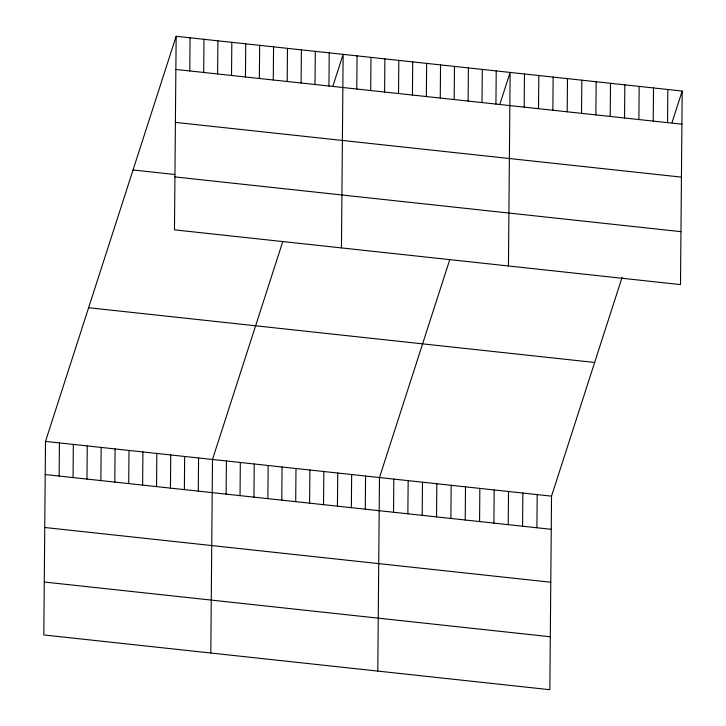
<?xml version="1.0" encoding="UTF-8"?>
<svg xmlns="http://www.w3.org/2000/svg" width="726" height="726" viewBox="0 0 726 726"><rect width="100%" height="100%" fill="white"/><g stroke="black" fill="none" stroke-linecap="round" stroke-linejoin="round"><path stroke-width="1.09" d="M176.155 36.3L174.467 229.843L680.498 284.592L682.186 91.049L176.155 36.3L45.502 441.408L43.814 634.951L549.845 689.7L551.533 496.157L622.082 277.396M59.133 476.065L59.423 442.914M73.045 477.572L73.335 444.421M86.966 479.078L87.256 445.927M100.878 480.585L101.168 447.434M114.799 482.091L115.08 448.94M128.711 483.598L129.001 450.447M142.623 485.095L142.913 451.944M156.544 486.602L156.834 453.451M170.456 488.108L170.746 454.957M184.377 489.614L184.658 456.463M189.785 70.957L190.067 37.806M198.289 491.121L198.579 457.97M203.697 72.464L203.988 39.313M210.803 653.019L212.491 459.476L282.723 241.731M217.609 73.97L217.9 40.819M226.122 494.134L226.412 460.983M231.53 75.477L231.821 42.326M240.034 495.64L240.324 462.489M245.442 76.974L245.733 43.823M253.955 497.147L254.245 463.996M259.363 78.481L259.654 45.33M267.867 498.644L268.157 465.493M273.275 79.987L273.566 46.836M281.788 500.15L282.069 467M287.197 81.493L287.478 48.343M295.7 501.657L295.99 468.506M301.108 83L301.399 49.849M309.612 503.163L309.902 470.012M315.02 84.506L315.311 51.355M323.533 504.67L323.823 471.519M328.942 86.013L329.232 52.862M337.445 506.176L337.735 473.025M341.456 247.911L343.144 54.368L332.998 85.822M351.366 507.683L351.656 474.532M356.775 89.026L357.065 55.875M365.278 509.189L365.568 476.038M370.687 90.532L370.977 57.381M377.792 671.087L379.48 477.545L449.712 259.799M384.599 92.03L384.889 58.879M393.528 512.247L393.819 479.096M398.52 93.536L398.81 60.385M407.867 513.79L408.157 480.639M412.432 95.042L412.722 61.892M422.205 515.342L422.496 482.191M426.353 96.549L426.643 63.398M436.544 516.894L436.834 483.743M440.265 98.055L440.555 64.904M454.186 99.562L454.467 66.411M450.882 518.446L451.173 485.295M468.098 101.068L468.388 67.917M465.221 519.997L465.511 486.847M482.01 102.575L482.3 69.424M479.559 521.549L479.85 488.398M495.931 104.081L496.221 70.93M493.898 523.101L494.188 489.95M508.445 265.979L510.133 72.428L499.987 103.891M508.236 524.653L508.518 491.502M524.181 107.13L524.471 73.979M522.566 526.205L522.856 493.054M538.52 108.682L538.81 75.531M536.904 527.757L537.195 494.606M552.858 110.234L553.148 77.083M567.197 111.786L567.487 78.635M581.535 113.338L581.825 80.187M595.874 114.889L596.164 81.739M610.212 116.441L610.493 83.29M624.542 117.993L624.832 84.842M638.88 119.545L639.17 86.394M653.218 121.097L653.509 87.946M667.557 122.649L667.847 89.498M672.04 122.503L682.186 91.049M175.864 69.451L681.895 124.2M175.402 122.385L681.433 177.126M133.04 169.984L174.784 174.503M174.93 176.917L680.961 231.658M88.617 307.724L594.648 362.465M45.502 441.408L551.533 496.157M45.212 474.559L551.243 529.308M44.749 527.493L550.78 582.234M44.277 582.025L550.308 636.766"/></g></svg>
